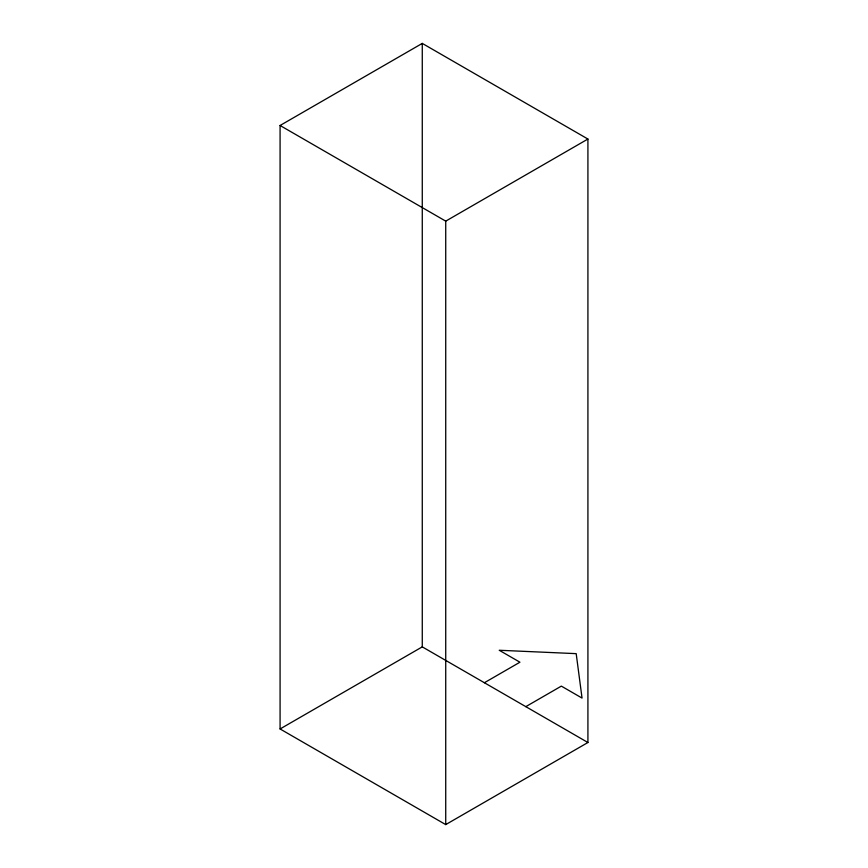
<?xml version="1.0" encoding="UTF-8"?>
<svg xmlns="http://www.w3.org/2000/svg" width="868" height="868" viewBox="0 0 868 868"><rect width="100%" height="100%" fill="white"/><g stroke="black" fill="none" stroke-linecap="round" stroke-linejoin="round"><path stroke-width="1.3" d="M280.082 125.491L422.271 43.4L587.918 139.043L587.918 742.509L445.729 824.6L280.082 728.957L280.082 125.491L445.729 221.134L587.918 139.043M280.082 728.957L422.271 646.866L587.918 742.509M484.387 682.736L519.932 662.208L499.23 650.262L576.189 653.647L582.048 698.078L561.346 686.121L525.802 706.65M445.729 221.134L445.729 824.6M422.271 43.4L422.271 646.866"/></g></svg>
